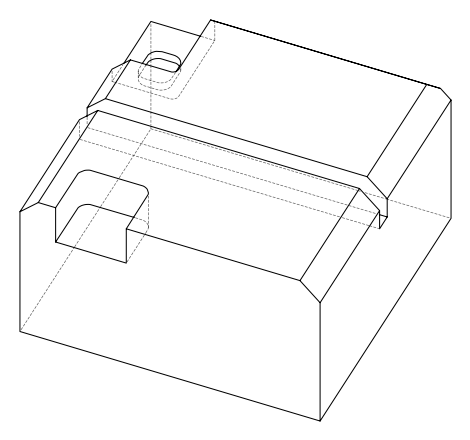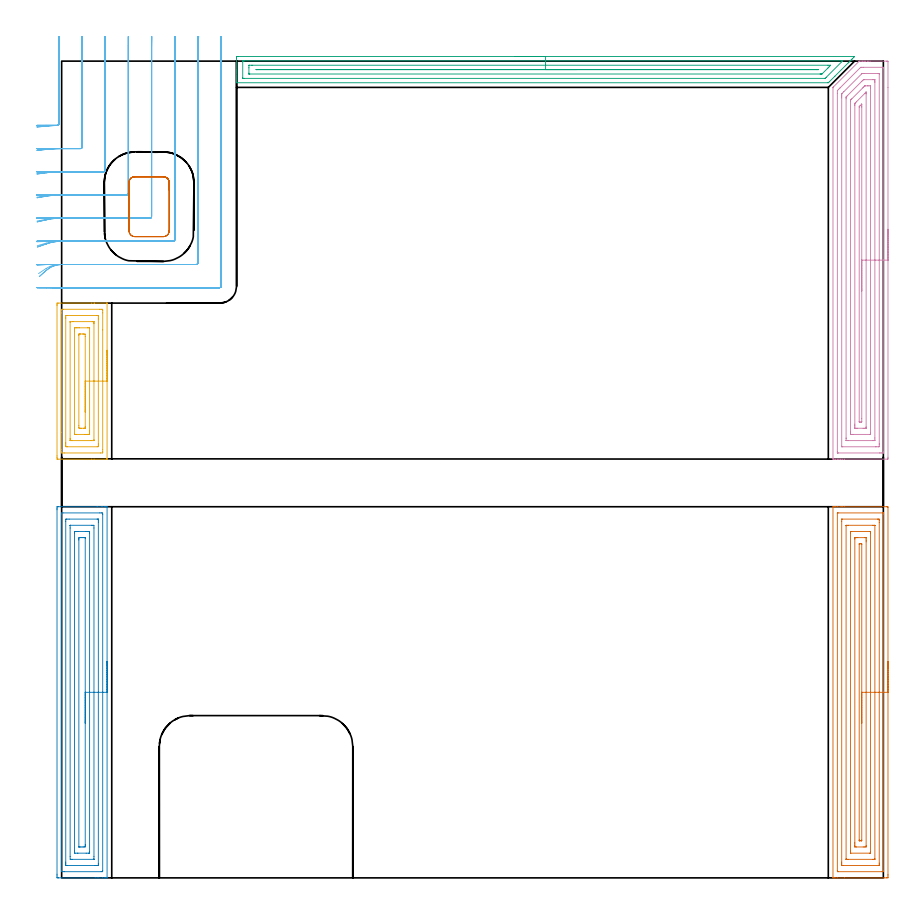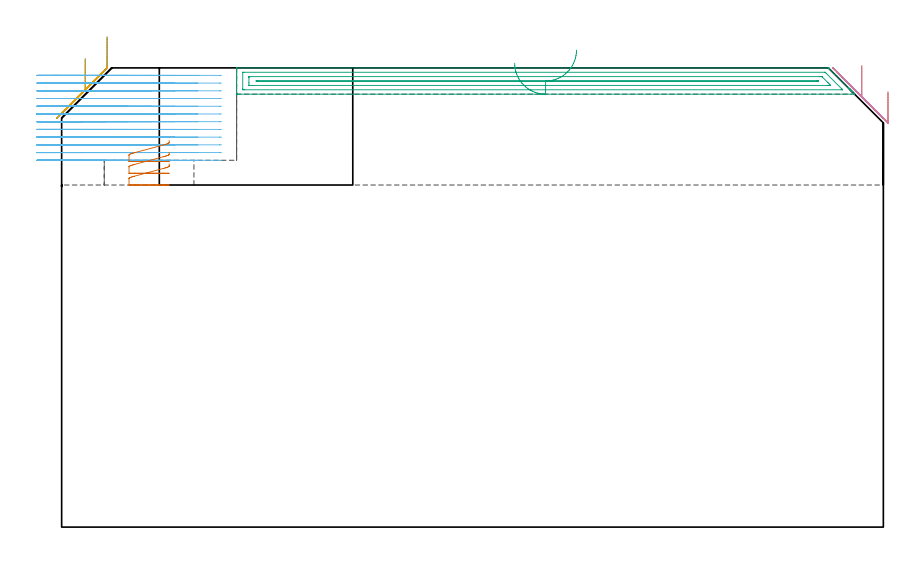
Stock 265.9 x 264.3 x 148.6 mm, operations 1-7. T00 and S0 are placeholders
(PLAN: 9 operations, 3 tool changes, 73.3 min)
(1 AREA_MILL | FG_CHAMFER_SURFACE | UGT0205_001 | 6.97 min | 20235 mm3)
(2 AREA_MILL_1 | FG_CHAMFER_SURFACE_1 | UGT0205_001 | 6.07 min | 16730 mm3)
(3 AREA_MILL_2 | FG_CHAMFER_SURFACE_2 | UGT0205_001 | 6.41 min | 7598 mm3)
(4 AREA_MILL_3 | FG_CHAMFER_SURFACE_3 | UGT0205_001 | 7.34 min | 20896 mm3)
(5 AREA_MILL_4 | FG_CHAMFER_SURFACE_4 | UGT0205_001 | 2.73 min | 8326 mm3)
(6 MILL_CORNER_NOTCH_RECTANGULAR | CORNER_NOTCH_RECTANGULAR | NXT0201_013 | Follow Part, ap 2.5, ae 75% | 19.19 min | 131167 mm3)
(7 MILL_RECTANGULAR_POCKET | POCKET_RECTANGULAR_STRAIGHT | NXT0201_012 | Follow Part, ap 4, ae 75% | 0.7 min | 7541 mm3)
(8 MILL_SLOT | SLOT_PARTIAL_RECTANGULAR | NXT0201_012 | Follow Part, ap 4, ae 75% | 8.8 min | 122939 mm3)
(9 MILL_RECTANGULAR_SLOT | SLOT_RECTANGULAR | NXT0201_011 | Follow Part, ap 3, ae 75% | 15.12 min | 151410 mm3)
(TOOL UGT0205_001 | Chamfer Mill 20 x 3 x 45 deg. | D20 FL50 Z2)
(TOOL NXT0201_013 | ENDMILL 10mm | D10 FL30 Z4)
(TOOL NXT0201_012 | ENDMILL 16mm [2P460-1600-NA 1630] | D16 FL38 Z6)
(TOOL NXT0201_011 | ENDMILL 12mm [2P460-1200-NA 1630] | D12 FL38 Z6)
(OP 1 AREA_MILL)
G17 G21 G94 G90
T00 M6
G54
G17 G0 G90 X267.4 Y70.05 S1061 M3
G43 Z158.6 H0
Z140.8
G94 G1 Y70.012 Z139.928 F250.
Y69.898 Z139.064
Y69.709 Z138.212
Y69.447 Z137.38
Y69.113 Z136.574
Y68.71 Z135.8
Y68.242 Z135.064
Y67.71 Z134.372
Y67.121 Z133.729
Y66.478 Z133.14
Y65.786 Z132.608
Y65.05 Z132.14
Y64.276 Z131.737
Y63.47 Z131.403
Y62.638 Z131.141
Y61.786 Z130.952
Y60.922 Z130.838
Y60.05 Z130.8
Y1.015
X267.399 Y0.622 Z130.801
X267.395 Y0.126 Z130.803
X267.392 Y0.009 Z130.806
X266.904 Y0.004 Z131.293
X266.288 Y0. Z131.909
X253.366 Z144.83
X250.981 Z147.214
X250.286 Z147.913
X249.989 Z148.21
X249.621 Z148.57
X249.602 Y0.008 Z148.588
X249.6 Y0.175 Z148.6
Y119.925
X249.603 Y120.092 Z148.588
X249.621 Y120.1 Z148.57
X249.989 Z148.21
X250.286 Z147.914
X250.981 Z147.214
X252.213 Z145.984
X252.75 Z145.445
X253.366 Z144.83
X266.904 Z131.293
X267.175 Y120.098 Z131.022
X267.392 Y120.09 Z130.806
X267.399 Y119.871 Z130.799
X267.4 Y60.05 Z130.8
X265.986 Z132.214
Y2.195
X265.985 Y2.087 Z132.215
X265.982 Y2.034 Z132.218
X265.98 Y2.016 Z132.22
X265.945 Y2.01 Z132.255
X265.539 Y2.001 Z132.661
X251.385 Z146.815
X251.139 Y2.005 Z147.061
X251.024 Y2.01 Z147.176
X251.015 Y2.375 Z147.185
X251.014 Y2.41 Z147.186
Y117.905
X251.015 Y118.013 Z147.185
X251.018 Y118.066 Z147.182
X251.02 Y118.084 Z147.18
X251.055 Y118.09 Z147.145
X251.461 Y118.099 Z146.739
X265.615 Z132.585
X265.861 Y118.095 Z132.339
X265.976 Y118.09 Z132.224
X265.985 Y117.725 Z132.215
X265.986 Y117.69 Z132.214
Y60.05
X264.572 Z133.628
X264.571 Y4.766 Z133.629
X264.568 Y4.197 Z133.632
X264.565 Y4.037 Z133.635
X264.557 Y4.01 Z133.643
X264.51 Y4.004 Z133.69
X264.444 Y4.001 Z133.756
X252.945 Y4. Z145.255
X252.75 Y4.001 Z145.45
X252.555 Y4.006 Z145.645
X252.435 Y4.012 Z145.765
X252.432 Y4.089 Z145.768
X252.429 Y4.197 Z145.771
X252.428 Y4.522 Z145.772
Y5.091
X252.429 Y115.334 Z145.771
X252.432 Y115.903 Z145.768
X252.435 Y116.063 Z145.765
X252.443 Y116.09 Z145.757
X252.49 Y116.096 Z145.71
X252.556 Y116.099 Z145.644
X264.055 Y116.1 Z134.145
X264.25 Y116.099 Z133.95
X264.445 Y116.094 Z133.755
X264.565 Y116.088 Z133.635
X264.568 Y116.011 Z133.632
X264.57 Y115.903 Z133.63
X264.571 Y115.579 Z133.629
X264.572 Y115.01 Z133.628
Y60.05
X263.157 Z135.043
Y6.195
X263.155 Y6.097 Z135.045
X263.153 Y6.038 Z135.047
X263.151 Y6.012 Z135.049
X263.132 Y6.01 Z135.068
X262.915 Y6.005 Z135.285
X262.481 Y6. Z135.719
X254.503 Z143.697
X254.081 Y6.004 Z144.119
X253.871 Y6.008 Z144.329
X253.85 Y6.01 Z144.35
X253.847 Y6.025 Z144.353
X253.845 Y6.064 Z144.355
X253.843 Y6.119 Z144.357
Y113.905
X253.845 Y114.003 Z144.355
X253.847 Y114.062 Z144.353
X253.849 Y114.088 Z144.351
X253.868 Y114.09 Z144.332
X254.085 Y114.095 Z144.115
X254.519 Y114.1 Z143.681
X262.497 Z135.703
X262.919 Y114.096 Z135.281
X263.129 Y114.092 Z135.071
X263.15 Y114.09 Z135.05
X263.152 Y114.075 Z135.048
X263.155 Y114.036 Z135.045
X263.157 Y113.981 Z135.043
Y60.05
X261.743 Z136.457
Y8.517
X261.742 Y8.368 Z136.458
X261.736 Y8.072 Z136.464
X261.733 Y8.009 Z136.467
X261.719 Y8.006 Z136.481
X261.678 Y8.002 Z136.522
X261.596 Y8.001 Z136.604
X261.37 Y8. Z136.83
X255.404 Z142.796
X255.31 Y8.002 Z142.89
X255.282 Y8.005 Z142.918
X255.271 Y8.009 Z142.929
X255.264 Y8.025 Z142.936
X255.26 Y8.22 Z142.94
X255.257 Y8.517 Z142.943
Y8.665
Y111.583
X255.258 Y111.732 Z142.942
X255.264 Y112.028 Z142.936
X255.266 Y112.091 Z142.934
X255.281 Y112.094 Z142.919
X255.322 Y112.098 Z142.878
X255.404 Y112.099 Z142.796
X255.63 Y112.1 Z142.57
X261.596 Z136.604
X261.69 Y112.098 Z136.51
X261.717 Y112.095 Z136.483
X261.728 Y112.091 Z136.472
X261.736 Y112.075 Z136.464
X261.74 Y111.88 Z136.46
X261.743 Y111.583 Z136.457
Y111.435
Y60.05
X260.329 Z137.871
X260.328 Y10.452 Z137.872
X260.327 Y10.199 Z137.873
X260.324 Y10.073 Z137.876
X260.322 Y10.018 Z137.878
X260.266 Y10.009 Z137.934
X259.827 Y10.003 Z138.373
X259.39 Y10. Z138.81
X257.173 Y10.001 Z141.027
X256.732 Y10.004 Z141.468
X256.681 Y10.01 Z141.519
X256.678 Y10.059 Z141.522
X256.674 Y10.452 Z141.526
X256.671 Y10.959 Z141.529
Y11.346
X256.672 Y109.648 Z141.528
X256.673 Y109.901 Z141.527
X256.676 Y110.027 Z141.524
X256.678 Y110.082 Z141.522
X256.734 Y110.091 Z141.466
X257.173 Y110.097 Z141.027
X257.61 Y110.1 Z140.59
X259.827 Y110.099 Z138.373
X260.268 Y110.096 Z137.932
X260.319 Y110.09 Z137.881
X260.322 Y110.041 Z137.878
X260.326 Y109.648 Z137.874
X260.328 Y109.141 Z137.872
X260.329 Y108.754 Z137.871
Y60.05
X258.915 Z139.285
Y12.24
X258.91 Y12.031 Z139.29
X258.908 Y12.013 Z139.292
X258.879 Y12.007 Z139.321
X258.816 Y12.002 Z139.384
X258.737 Y12. Z139.463
X258.619 Z139.581
X258.172 Z140.028
X258.145 Y12.001 Z140.055
X258.121 Y12.004 Z140.079
X258.099 Y12.009 Z140.101
X258.092 Y12.037 Z140.108
X258.086 Y12.211 Z140.114
X258.085 Y12.24 Z140.115
Y107.86
X258.09 Y108.069 Z140.11
X258.092 Y108.087 Z140.108
X258.121 Y108.093 Z140.079
X258.184 Y108.098 Z140.016
X258.263 Y108.1 Z139.937
X258.381 Z139.819
X258.828 Z139.372
X258.855 Y108.099 Z139.345
X258.879 Y108.096 Z139.321
X258.901 Y108.091 Z139.299
X258.908 Y108.063 Z139.292
X258.914 Y107.889 Z139.286
X258.915 Y107.86 Z139.285
Y60.05
Y59.178 Z139.323
Y58.314 Z139.437
Y57.462 Z139.626
Y56.63 Z139.888
Y55.824 Z140.222
Y55.05 Z140.625
Y54.314 Z141.094
Y53.622 Z141.625
Y52.979 Z142.214
Y52.39 Z142.857
Y51.858 Z143.55
Y51.39 Z144.285
Y50.987 Z145.059
Y50.653 Z145.865
Y50.391 Z146.697
Y50.202 Z147.549
Y50.088 Z148.414
Y50.05 Z149.285
G0 Z158.6
M5
M2
(OP 2 AREA_MILL_1)
G17 G21 G94 G90
T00 M6
G54
G17 G0 G90 X14.7 Y70.05 S1061 M3
G43 Z158.6 H0
G94 G1 Y70.012 Z157.728 F250.
Y69.898 Z156.863
Y69.709 Z156.012
Y69.447 Z155.18
Y69.113 Z154.374
Y68.71 Z153.6
Y68.242 Z152.864
Y67.71 Z152.172
Y67.121 Z151.529
Y66.478 Z150.939
Y65.786 Z150.408
Y65.05 Z149.94
Y64.276 Z149.537
Y63.47 Z149.203
Y62.638 Z148.941
Y61.787 Z148.752
Y60.922 Z148.638
Y60.05 Z148.6
Y0.175
X14.697 Y0.01 Z148.588
X14.661 Y0.007 Z148.552
X14.269 Y0. Z148.169
X13.961 Z147.86
X13.263 Z147.158
X12.026 Z145.923
X11.486 Z145.381
X10.868 Z144.763
X-0.951 Y0.001 Z132.946
X-1.179 Y0.003 Z132.718
X-1.492 Y0.008 Z132.406
X-1.494 Y0.076 Z132.403
X-1.499 Y0.622 Z132.401
X-1.5 Y1.174 Z132.4
Y119.136
X-1.499 Y119.478 Z132.401
X-1.494 Y120.024 Z132.403
X-1.492 Y120.092 Z132.406
X-0.951 Y120.096 Z132.946
X-0.333 Y120.1 Z133.565
X11.486 Z145.381
X12.914 Z146.81
X13.263 Z147.158
X13.961 Z147.86
X14.269 Z148.169
X14.661 Y120.093 Z148.552
X14.697 Y120.09 Z148.588
X14.7 Y119.924 Z148.6
Y60.05
X13.286 Z147.186
X13.285 Y2.387 Z147.185
X13.263 Y2.01 Z147.163
X12.781 Y2.001 Z146.681
X0.825 Y2. Z134.725
X0.343 Y2.001 Z134.243
X-0.063 Y2.01 Z133.837
X-0.085 Y2.41 Z133.815
X-0.086 Y2.432 Z133.814
X-0.085 Y117.713 Z133.815
X-0.063 Y118.09 Z133.837
X0.419 Y118.099 Z134.319
X12.375 Y118.1 Z146.275
X12.857 Y118.099 Z146.757
X13.263 Y118.09 Z147.163
X13.285 Y117.69 Z147.185
Y117.668
X13.286 Y60.05 Z147.186
X11.872 Z145.772
X11.871 Y4.704 Z145.771
X11.867 Y4.197 Z145.767
X11.864 Y4.013 Z145.764
X11.679 Y4.003 Z145.579
X11.486 Y4.001 Z145.386
X10.793 Y4. Z144.693
X1.714 Z135.614
X1.518 Y4.002 Z135.418
X1.388 Y4.006 Z135.288
X1.344 Y4.01 Z135.244
X1.335 Y4.025 Z135.235
X1.333 Y4.068 Z135.233
X1.33 Y4.197 Z135.23
X1.329 Y4.584 Z135.229
X1.328 Y5.09 Z135.228
X1.329 Y115.396 Z135.229
X1.333 Y115.903 Z135.233
X1.335 Y116.087 Z135.235
X1.521 Y116.097 Z135.421
X1.714 Y116.099 Z135.614
X2.407 Y116.1 Z136.307
X11.486 Z145.386
X11.682 Y116.098 Z145.582
X11.812 Y116.094 Z145.712
X11.856 Y116.09 Z145.756
X11.865 Y116.075 Z145.765
X11.867 Y116.032 Z145.767
X11.87 Y115.903 Z145.77
X11.871 Y115.516 Z145.771
X11.872 Y115.01 Z145.772
Y60.05
X10.457 Z144.357
Y6.878
X10.456 Y6.127 Z144.356
X10.453 Y6.019 Z144.353
X10.451 Y6.011 Z144.351
X10.445 Y6.007 Z144.345
X10.418 Y6.003 Z144.318
X10.364 Y6.001 Z144.264
X3.475 Y6. Z137.375
X3.049 Y6.006 Z136.949
X2.837 Y6.01 Z136.737
X2.749 Y6.022 Z136.649
X2.743 Y6.878 Z136.643
Y113.222
X2.744 Y113.973 Z136.644
X2.747 Y114.081 Z136.647
X2.749 Y114.089 Z136.649
X2.755 Y114.093 Z136.655
X2.782 Y114.097 Z136.682
X2.836 Y114.099 Z136.736
X9.725 Y114.1 Z143.625
X10.151 Y114.094 Z144.051
X10.363 Y114.09 Z144.263
X10.45 Y114.078 Z144.35
X10.457 Y113.222 Z144.357
Y60.05
X9.043 Z142.943
Y8.442
X9.042 Y8.218 Z142.942
X9.039 Y8.07 Z142.939
X9.036 Y8.021 Z142.936
X9.025 Y8.01 Z142.925
X8.986 Y8.006 Z142.886
X8.821 Y8.002 Z142.721
X8.594 Y8. Z142.494
X7.933 Z141.833
X5.267 Z139.167
X5.04 Z138.94
X4.379 Y8.007 Z138.279
X4.166 Y8.01 Z138.066
X4.16 Y8.442 Z138.06
X4.158 Y8.665 Z138.058
X4.157 Y111.658 Z138.057
X4.158 Y111.882 Z138.058
X4.161 Y112.03 Z138.061
X4.164 Y112.08 Z138.064
X4.175 Y112.09 Z138.075
X4.214 Y112.094 Z138.114
X4.379 Y112.098 Z138.279
X4.606 Y112.1 Z138.506
X5.267 Z139.167
X7.933 Z141.833
X8.16 Z142.06
X8.821 Y112.093 Z142.721
X9.034 Y112.09 Z142.934
X9.04 Y111.658 Z142.94
X9.042 Y111.435 Z142.942
X9.043 Y60.05 Z142.943
X7.629 Z141.529
Y10.758
X7.627 Y10.452 Z141.527
X7.624 Y10.159 Z141.524
X7.622 Y10.021 Z141.522
X7.485 Y10.009 Z141.385
X7.044 Y10.003 Z140.944
X6.605 Y10. Z140.505
X6.156 Z140.056
X5.716 Y10.001 Z139.616
X5.591 Y10.007 Z139.491
X5.58 Y10.01 Z139.48
X5.578 Y10.02 Z139.478
X5.574 Y10.061 Z139.474
X5.572 Y10.146 Z139.472
X5.571 Y109.342 Z139.471
X5.573 Y109.648 Z139.473
X5.576 Y109.942 Z139.476
X5.578 Y110.079 Z139.478
X5.715 Y110.091 Z139.615
X6.156 Y110.097 Z140.056
X6.595 Y110.1 Z140.495
X7.044 Z140.944
X7.484 Y110.099 Z141.384
X7.609 Y110.093 Z141.509
X7.619 Y110.09 Z141.519
X7.622 Y110.08 Z141.522
X7.626 Y110.039 Z141.526
X7.628 Y109.954 Z141.528
X7.629 Y60.05 Z141.529
Y59.178 Z141.567
Y58.314 Z141.681
Y57.462 Z141.87
Y56.63 Z142.132
Y55.824 Z142.466
Y55.05 Z142.869
Y54.314 Z143.337
Y53.622 Z143.868
Y52.979 Z144.458
Y52.39 Z145.101
Y51.858 Z145.793
Y51.39 Z146.529
Y50.987 Z147.303
Y50.653 Z148.109
Y50.391 Z148.941
Y50.202 Z149.792
Y50.088 Z150.657
Y50.05 Z151.529
G0 Z158.6
M5
M2
(OP 3 AREA_MILL_2)
G17 G21 G94 G90
T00 M6
G54
G17 G0 G90 X146.6 Y265.8 S1061 M3
G43 Z158.6 H0
Z150.1
G94 G1 X146.638 Z149.228 F250.
X146.752 Z148.364
X146.941 Z147.512
X147.203 Z146.68
X147.537 Z145.874
X147.94 Z145.1
X148.408 Z144.364
X148.94 Z143.672
X149.529 Z143.029
X150.172 Z142.44
X150.864 Z141.908
X151.6 Z141.44
X152.374 Z141.037
X153.18 Z140.703
X154.012 Z140.441
X154.863 Z140.252
X155.728 Z140.138
X156.6 Z140.1
X256.347
X256.523 Y265.796 Z140.104
X256.581 Y265.793 Z140.106
X256.366 Y265.566 Z140.334
X255.842 Y265.039 Z140.855
X255.681 Y264.88 Z141.018
X255.561 Y264.76 Z141.137
X255.406 Y264.603 Z141.292
X255.254 Y264.453 Z141.445
X255.116 Y264.315 Z141.583
X254.969 Y264.167 Z141.728
X254.827 Y264.026 Z141.872
X254.67 Y263.869 Z142.029
X254.533 Y263.731 Z142.165
X250.212 Y259.412 Z146.488
X248.412 Y257.612 Z148.288
X248.153 Y257.355 Z148.541
X248.095 Y257.304 Z148.589
X247.983 Y257.3 Z148.6
X56.747
X56.61 Y257.302 Z148.589
X56.603 Y257.404 Z148.488
X56.6 Y257.514 Z148.385
Y258.2 Z147.7
Y258.794 Z147.106
Y259.369 Z146.527
Y259.657 Z146.24
Y260.241 Z145.655
Y260.529 Z145.368
Y261.114 Z144.781
Y261.547 Z144.348
Y265.183 Z140.714
X56.604 Y265.476 Z140.421
X56.61 Y265.793 Z140.104
X56.865 Y265.797 Z140.102
X57.193 Y265.8 Z140.1
X156.6
Y264.386 Z141.514
X252.238 Y264.385 Z141.515
X252.441 Y264.384 Z141.516
X252.668 Y264.381 Z141.519
X252.714 Y264.379 Z141.521
X252.694 Y264.356 Z141.544
X252.533 Y264.186 Z141.714
X252.441 Y264.091 Z141.809
X247.408 Y259.059 Z146.841
X247.092 Y258.747 Z147.153
X247.059 Y258.721 Z147.179
X247.035 Y258.719 Z147.181
X246.981 Y258.716 Z147.184
X246.869 Y258.715 Z147.185
X58.976
X58.752 Y258.716 Z147.184
X58.64 Y258.719 Z147.181
X58.617 Y258.721 Z147.179
X58.609 Y258.731 Z147.169
X58.606 Y258.752 Z147.148
X58.601 Y258.863 Z147.037
X58.6 Y264.098 Z141.802
X58.602 Y264.221 Z141.679
X58.606 Y264.319 Z141.581
X58.61 Y264.378 Z141.522
X58.642 Y264.379 Z141.521
X58.976 Y264.384 Z141.516
X59.199 Y264.385 Z141.515
X156.6 Y264.386 Z141.514
Y262.972 Z142.928
X247.983 Y262.971 Z142.929
X248.764 Y262.967 Z142.933
X248.784 Y262.965 Z142.935
X248.81 Y262.922 Z142.978
X248.751 Y262.859 Z143.041
X248.374 Y262.476 Z143.424
X247.983 Y262.082 Z143.818
X246.141 Y260.241 Z145.659
X246.046 Y260.154 Z145.746
X246.027 Y260.138 Z145.762
X245.924 Y260.134 Z145.766
X245.771 Y260.131 Z145.769
X245.54 Y260.129 Z145.771
X245.424 Y260.128 Z145.772
X60.874 Y260.129 Z145.771
X60.759 Y260.13 Z145.77
X60.644 Y260.133 Z145.767
X60.618 Y260.135 Z145.765
X60.61 Y260.15 Z145.75
X60.605 Y260.19 Z145.71
X60.602 Y260.241 Z145.659
X60.6 Y260.397 Z145.503
Y262.141 Z143.759
X60.606 Y262.859 Z143.041
X60.61 Y262.936 Z142.964
X60.614 Y262.965 Z142.935
X60.648 Y262.967 Z142.933
X60.759 Y262.969 Z142.931
X61.535 Y262.971 Z142.929
X61.65 Y262.972 Z142.928
X156.6
Y261.557 Z144.343
X244.417
X244.856 Y261.556 Z144.344
X244.87 Y261.555 Z144.345
X244.9 Y261.551 Z144.349
X244.864 Y261.549 Z144.351
X244.432 Y261.543 Z144.357
X244.417
X62.995
X62.98 Y261.544 Z144.356
X62.897 Y261.549 Z144.351
X62.986 Y261.552 Z144.348
X63.418 Y261.557 Z144.343
X63.434
X156.6
X157.472 Z144.381
X158.336 Z144.495
X159.188 Z144.683
X160.02 Z144.946
X160.826 Z145.28
X161.6 Z145.682
X162.336 Z146.151
X163.028 Z146.682
X163.671 Z147.272
X164.26 Z147.915
X164.791 Z148.607
X165.26 Z149.343
X165.663 Z150.116
X165.997 Z150.922
X166.259 Z151.754
X166.448 Z152.606
X166.562 Z153.471
X166.6 Z154.343
G0 Z158.6
M5
M2
(OP 4 AREA_MILL_3)
G17 G21 G94 G90
T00 M6
G54
G17 G0 G90 X267.4 Y209.9 S1061 M3
G43 Z158.6 H0
Z140.8
G94 G1 Y209.862 Z139.928 F250.
Y209.748 Z139.064
Y209.559 Z138.212
Y209.297 Z137.38
Y208.963 Z136.574
Y208.56 Z135.8
Y208.092 Z135.064
Y207.56 Z134.372
Y206.971 Z133.729
Y206.328 Z133.14
Y205.636 Z132.608
Y204.9 Z132.14
Y204.126 Z131.737
Y203.32 Z131.403
Y202.488 Z131.141
Y201.636 Z130.952
Y200.772 Z130.838
Y199.9 Z130.8
Y136.103
X267.396 Y135.707 Z130.802
X267.392 Y135.51 Z130.806
X267.191 Y135.5 Z131.006
X253.348 Z144.847
X252.75 Z145.444
X252.176 Z146.021
X251.865 Z146.331
X251.291 Z146.905
X250.981 Z147.214
X250.359 Z147.84
X249.948 Z148.251
X249.619 Z148.572
X249.602 Y135.508 Z148.588
X249.6 Y135.657 Z148.6
Y255.667
X249.604 Y255.795 Z148.589
X249.638 Y255.836 Z148.557
X249.744 Y255.945 Z148.454
X257.943 Y264.143 Z140.255
X258.058 Y264.254 Z140.142
X258.097 Y264.29 Z140.102
X258.679 Y264.3 Z139.52
X259.205 Z138.994
X259.328 Z138.871
X259.827 Z138.368
X260.138 Z138.059
X260.712 Z137.485
X261.022 Z137.175
X261.596 Z136.598
X266.904 Z131.293
X267.194 Y264.297 Z131.004
X267.392 Y264.29 Z130.806
X267.399 Y264.09 Z130.799
X267.4 Y255.722 Z130.8
Y199.9
X265.986 Z132.214
Y137.887
X265.984 Y137.673 Z132.216
X265.981 Y137.566 Z132.219
X265.979 Y137.521 Z132.221
X265.902 Y137.51 Z132.298
X265.516 Y137.502 Z132.684
X265.135 Y137.501 Z133.065
X264.634 Y137.5 Z133.566
X251.364 Y137.501 Z146.836
X251.135 Y137.504 Z147.065
X251.034 Y137.509 Z147.166
X251.021 Y137.512 Z147.179
X251.019 Y137.527 Z147.181
X251.016 Y137.573 Z147.184
X251.015 Y137.666 Z147.185
X251.014 Y137.854 Z147.186
Y253.882
X251.02 Y254.735 Z147.18
X251.032 Y254.774 Z147.168
X251.448 Y255.195 Z146.752
X251.865 Y255.616 Z146.335
X258.164 Y261.913 Z140.036
X258.564 Y262.294 Z139.636
X258.942 Y262.297 Z139.258
X259.443 Y262.299 Z138.757
X265.636 Z132.564
X265.865 Y262.296 Z132.335
X265.966 Y262.29 Z132.234
X265.979 Y262.288 Z132.221
X265.981 Y262.273 Z132.219
X265.984 Y262.227 Z132.216
X265.985 Y262.134 Z132.215
X265.986 Y261.947 Z132.214
Y199.9
X264.572 Z133.628
X264.571 Y140.564 Z133.629
Y140.241
X264.566 Y139.672 Z133.634
X264.565 Y139.519 Z133.635
X264.414 Y139.506 Z133.786
X264.25 Y139.503 Z133.95
X263.536 Y139.5 Z134.664
X263.365 Z134.835
X252.75 Y139.501 Z145.45
X252.58 Y139.504 Z145.62
X252.466 Y139.509 Z145.734
X252.434 Y139.512 Z145.766
X252.433 Y139.526 Z145.767
X252.431 Y139.564 Z145.769
X252.429 Y139.672 Z145.771
X252.428 Y252.422 Z145.772
X252.429 Y252.99 Z145.771
X252.431 Y253.311 Z145.769
X252.435 Y253.598 Z145.765
X252.444 Y253.733 Z145.756
X252.584 Y253.882 Z145.616
X253.11 Y254.411 Z145.09
X258.886 Y260.185 Z139.314
X258.942 Y260.238 Z139.258
X258.99 Y260.279 Z139.21
X259.032 Y260.29 Z139.168
X259.121 Y260.294 Z139.079
X259.299 Y260.298 Z138.901
X259.657 Y260.3 Z138.543
X264.25 Y260.299 Z133.95
X264.421 Y260.296 Z133.779
X264.534 Y260.291 Z133.666
X264.566 Y260.288 Z133.634
X264.567 Y260.274 Z133.633
X264.569 Y260.236 Z133.631
X264.571 Y260.128 Z133.629
X264.572 Y199.9 Z133.628
X263.157 Z135.043
Y142.349
X263.156 Y141.668 Z135.044
X263.153 Y141.569 Z135.047
X263.151 Y141.518 Z135.049
X263.111 Y141.51 Z135.089
X262.902 Y141.505 Z135.298
X262.481 Y141.5 Z135.719
X262.438 Z135.762
X254.476 Z143.724
X254.087 Y141.503 Z144.113
X253.893 Y141.507 Z144.308
X253.85 Y141.51 Z144.35
X253.847 Y141.543 Z144.353
X253.845 Y141.6 Z144.355
X253.843 Y142.139 Z144.357
Y142.349
Y252.098
X253.844 Y252.439 Z144.356
X253.847 Y252.609 Z144.353
X253.85 Y252.689 Z144.35
X253.89 Y252.732 Z144.31
X254.139 Y252.99 Z144.061
X258.942 Y257.793 Z139.258
X259.219 Y258.065 Z138.981
X259.424 Y258.263 Z138.776
X259.461 Y258.29 Z138.739
X259.512 Y258.294 Z138.688
X259.617 Y258.298 Z138.583
X259.827 Y258.3 Z138.373
X262.524 Z135.676
X262.913 Y258.297 Z135.287
X263.108 Y258.293 Z135.092
X263.15 Y258.29 Z135.05
X263.153 Y258.257 Z135.047
X263.155 Y258.199 Z135.045
X263.157 Y257.661 Z135.043
Y257.451
Y199.9
X261.743 Z136.457
Y143.985
X261.742 Y143.837 Z136.458
X261.738 Y143.541 Z136.462
X261.736 Y143.508 Z136.464
X261.732 Y143.506 Z136.468
X261.714 Y143.503 Z136.486
X261.675 Y143.501 Z136.525
X261.596 Y143.5 Z136.604
X256.031 Z142.169
X255.404 Y143.504 Z142.796
X255.314 Y143.506 Z142.886
X255.266 Y143.51 Z142.934
X255.262 Y143.689 Z142.938
X255.258 Y143.985 Z142.942
X255.257 Y144.133 Z142.943
Y144.281
Y251.353
X255.26 Y251.502 Z142.94
X255.264 Y251.6 Z142.936
X255.268 Y251.659 Z142.932
X255.288 Y251.681 Z142.912
X255.404 Y251.803 Z142.796
X255.549 Y251.951 Z142.651
X255.696 Y252.098 Z142.504
X259.265 Y255.667 Z138.935
X259.548 Y255.948 Z138.652
X259.827 Y256.221 Z138.373
X259.895 Y256.285 Z138.305
X259.956 Y256.29 Z138.244
X260.087 Y256.297 Z138.113
X260.712 Y256.3 Z137.488
X260.969 Z137.231
X261.596 Y256.296 Z136.604
X261.686 Y256.294 Z136.514
X261.734 Y256.29 Z136.466
X261.738 Y256.111 Z136.462
X261.742 Y255.815 Z136.458
X261.743 Y255.667 Z136.457
Y255.519
Y199.9
X260.329 Z137.871
X260.328 Y145.918 Z137.872
X260.327 Y145.665 Z137.873
X260.324 Y145.539 Z137.876
X260.322 Y145.515 Z137.878
X260.299 Y145.51 Z137.901
X260.238 Y145.503 Z137.962
X259.827 Y145.501 Z138.373
X259.356 Y145.5 Z138.844
X257.587 Z140.613
X257.173 Y145.501 Z141.027
X256.699 Y145.504 Z141.501
X256.68 Y145.51 Z141.52
X256.677 Y145.525 Z141.523
X256.673 Y145.918 Z141.527
X256.671 Y146.424 Z141.529
Y146.81
X256.672 Y249.926 Z141.528
X256.675 Y250.313 Z141.525
X256.678 Y250.565 Z141.522
X256.682 Y250.622 Z141.518
X256.713 Y250.658 Z141.487
X256.771 Y250.719 Z141.429
X257.173 Y251.125 Z141.027
X257.213 Y251.165 Z140.987
X259.93 Y253.882 Z138.27
X260.326 Y254.271 Z137.874
X260.327 Y254.27 Z137.873
X260.329 Y253.882 Z137.871
Y253.707
Y199.9
X258.915 Z139.285
Y148.595
X258.913 Y147.732 Z139.287
X258.912 Y147.702 Z139.288
X258.895 Y147.51 Z139.305
X258.701 Y147.504 Z139.499
X258.6 Y147.502 Z139.6
X258.258 Y147.501 Z139.942
X258.159 Y147.502 Z140.041
X258.142 Y147.504 Z140.058
X258.092 Y147.514 Z140.108
X258.086 Y147.674 Z140.114
Y147.702
Y249.433
X258.092 Y249.538 Z140.108
X258.097 Y249.588 Z140.103
X258.151 Y249.645 Z140.049
X258.297 Y249.797 Z139.903
X258.433 Y249.935 Z139.767
X258.811 Y250.313 Z139.389
X258.856 Y250.356 Z139.344
X258.88 Y250.376 Z139.32
X258.894 Y250.386 Z139.306
X258.908 Y250.348 Z139.292
X258.911 Y250.313 Z139.289
X258.914 Y249.729 Z139.286
X258.915 Y249.449 Z139.285
Y199.9
Y199.028 Z139.323
Y198.164 Z139.437
Y197.312 Z139.626
Y196.48 Z139.888
Y195.674 Z140.222
Y194.9 Z140.625
Y194.164 Z141.094
Y193.472 Z141.625
Y192.829 Z142.214
Y192.24 Z142.857
Y191.708 Z143.55
Y191.24 Z144.285
Y190.837 Z145.059
Y190.503 Z145.865
Y190.241 Z146.697
Y190.052 Z147.549
Y189.938 Z148.414
Y189.9 Z149.285
G0 Z158.6
M5
M2
(OP 5 AREA_MILL_4)
G17 G21 G94 G90
T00 M6
G54
G17 G0 G90 X14.7 Y170.75 S1061 M3
G43 Z158.6 H0
G94 G1 Y170.712 Z157.728 F250.
Y170.598 Z156.863
Y170.409 Z156.012
Y170.147 Z155.18
Y169.813 Z154.374
Y169.41 Z153.6
Y168.941 Z152.864
Y168.41 Z152.172
Y167.821 Z151.529
Y167.178 Z150.939
Y166.486 Z150.408
Y165.75 Z149.94
Y164.976 Z149.537
Y164.17 Z149.203
Y163.338 Z148.941
Y162.486 Z148.752
Y161.622 Z148.638
Y160.75 Z148.6
Y135.549
X14.695 Y135.509 Z148.591
X14.69 Y135.506 Z148.585
X14.579 Y135.5 Z148.478
X10.5 Z144.399
X9.709 Z143.603
X-1.179 Y135.501 Z132.717
X-1.442 Y135.502 Z132.454
X-1.491 Y135.506 Z132.405
X-1.497 Y135.991 Z132.403
X-1.5 Y136.537 Z132.4
Y185.171
X-1.497 Y185.509 Z132.403
X-1.491 Y185.994 Z132.405
X-1.442 Y185.997 Z132.454
X-0.951 Y186. Z132.944
X9.709 Z143.603
X10.5 Z144.399
X10.598 Z144.496
X14.58 Z148.478
X14.69 Y185.994 Z148.585
X14.695 Y185.991 Z148.591
X14.7 Y185.951 Z148.6
Y160.75
X13.286 Z147.186
Y138.643
X13.285 Y137.759 Z147.185
X13.284 Y137.738 Z147.184
X13.263 Y137.51 Z147.163
X12.634 Y137.501 Z146.534
X0.825 Z134.725
X0.194 Y137.503 Z134.094
X-0.063 Y137.51 Z133.837
X-0.084 Y137.759 Z133.816
X-0.085 Y137.781 Z133.815
X-0.086 Y138.643 Z133.814
Y144.17
Y182.856
X-0.085 Y183.741 Z133.815
X-0.084 Y183.761 Z133.816
X-0.063 Y183.99 Z133.837
X0.566 Y183.999 Z134.466
X12.375 Y184. Z146.275
X13.006 Y183.997 Z146.906
X13.263 Y183.99 Z147.163
X13.284 Y183.741 Z147.184
X13.285 Y183.719 Z147.185
X13.286 Y182.856 Z147.186
Y177.33
Y160.75
X11.871 Z145.771
Y140.412
X11.87 Y140.03 Z145.77
X11.864 Y139.528 Z145.764
X11.513 Y139.501 Z145.413
X1.741 Y139.5 Z135.641
X1.714 Y139.502 Z135.614
X1.335 Y139.528 Z135.235
X1.331 Y139.909 Z135.231
X1.329 Y140.412 Z135.229
X1.328 Y140.796 Z135.228
X1.329 Y181.088 Z135.229
X1.33 Y181.47 Z135.23
X1.336 Y181.972 Z135.236
X1.687 Y181.999 Z135.587
X11.459 Y182. Z145.359
X11.486 Y181.998 Z145.386
X11.864 Y181.972 Z145.764
X11.869 Y181.591 Z145.769
X11.871 Y181.088 Z145.771
Y180.704
Y160.75
X10.457 Z144.357
Y141.808
X10.455 Y141.622 Z144.355
X10.452 Y141.53 Z144.352
X10.451 Y141.514 Z144.351
X10.437 Y141.51 Z144.337
X10.39 Y141.503 Z144.29
X9.709 Y141.5 Z143.609
X9.505 Z143.405
X3.285 Y141.501 Z137.185
X2.78 Y141.509 Z136.68
X2.754 Y141.51 Z136.654
X2.75 Y141.533 Z136.65
X2.747 Y141.604 Z136.647
X2.744 Y141.749 Z136.644
X2.743 Y142.041 Z136.643
Y142.181
Y179.692
X2.745 Y179.878 Z136.645
X2.748 Y179.97 Z136.648
X2.749 Y179.986 Z136.649
X2.763 Y179.99 Z136.663
X2.81 Y179.997 Z136.71
X3.491 Y180. Z137.391
X3.695 Z137.595
X9.915 Y179.999 Z143.815
X10.42 Y179.991 Z144.32
X10.446 Y179.99 Z144.346
X10.45 Y179.967 Z144.35
X10.453 Y179.896 Z144.353
X10.456 Y179.751 Z144.356
X10.457 Y179.459 Z144.357
Y179.319
Y160.75
X9.043 Z142.943
Y144.612
X9.042 Y143.949 Z142.942
X9.04 Y143.731 Z142.94
X9.036 Y143.517 Z142.936
X8.821 Y143.51 Z142.721
X8.382 Y143.502 Z142.282
X7.933 Y143.5 Z141.833
X7.495 Z141.395
X4.83 Z138.73
X4.379 Y143.501 Z138.279
X4.229 Y143.503 Z138.129
X4.175 Y143.507 Z138.075
X4.165 Y143.509 Z138.065
X4.163 Y143.528 Z138.063
X4.16 Y143.581 Z138.06
X4.158 Y143.728 Z138.058
X4.157 Y176.888 Z138.057
X4.158 Y177.551 Z138.058
X4.16 Y177.769 Z138.06
X4.164 Y177.983 Z138.064
X4.379 Y177.99 Z138.279
X4.818 Y177.998 Z138.718
X5.267 Y178. Z139.167
X5.705 Z139.605
X8.37 Z142.27
X8.821 Y177.999 Z142.721
X8.971 Y177.997 Z142.871
X9.025 Y177.993 Z142.925
X9.035 Y177.991 Z142.935
X9.037 Y177.971 Z142.937
X9.04 Y177.919 Z142.94
X9.042 Y177.772 Z142.942
X9.043 Y160.75 Z142.943
X7.629 Z141.529
Y146.02
X7.627 Y145.718 Z141.527
X7.624 Y145.573 Z141.524
X7.62 Y145.51 Z141.52
X7.481 Y145.505 Z141.381
X7.262 Y145.5 Z141.162
X7.044 Z140.944
X6.374 Z140.274
X6.156 Y145.503 Z140.056
X5.937 Y145.51 Z139.837
X5.578 Y145.533 Z139.478
X5.575 Y145.718 Z139.475
X5.572 Y146.299 Z139.472
X5.571 Y175.48 Z139.471
X5.573 Y175.782 Z139.473
X5.576 Y175.927 Z139.476
X5.579 Y175.99 Z139.479
X5.719 Y175.995 Z139.619
X5.938 Y176. Z139.838
X6.156 Z140.056
X6.826 Z140.726
X7.044 Y175.997 Z140.944
X7.263 Y175.99 Z141.163
X7.622 Y175.967 Z141.522
X7.625 Y175.782 Z141.525
X7.628 Y175.201 Z141.528
X7.629 Y160.75 Z141.529
Y159.878 Z141.567
Y159.013 Z141.681
Y158.162 Z141.87
Y157.33 Z142.132
Y156.524 Z142.466
Y155.75 Z142.869
Y155.014 Z143.337
Y154.322 Z143.868
Y153.679 Z144.458
Y153.09 Z145.101
Y152.558 Z145.793
Y152.09 Z146.529
Y151.687 Z147.303
Y151.353 Z148.109
Y151.091 Z148.941
Y150.902 Z149.792
Y150.788 Z150.657
Y150.75 Z151.529
G0 Z158.6
M5
M2
(OP 6 MILL_CORNER_NOTCH_RECTANGULAR)
G17 G21 G94 G90
T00 M6
G54
G17 G0 G90 X-7.986 Y242.974 S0 M3
G43 Z158.676 H0
Z146.178
G94 G1 X-5. Y243.26 F250.
G2 X-1.383 Y243.481 R52.5 F500.
G3 X-0.9 Y243.977 R0.5
G1 Y268.675
G2 X-0.897 Y269.219 R52.5
G1 X-0.866 Y272.219 F250.
G0 Z158.676
X-7.981 Y235.386
Z146.178
G1 X-5. Y235.72
G2 X0.013 Y236. R45. F500.
G1 X6.104
G3 X6.6 Y236.496 R0.5
G1 Y268.675
G2 X6.604 Y269.3 R45.
G1 X6.646 Y272.3 F250.
G0 Z158.676
X-7.973 Y227.762
Z146.178
G1 X-5. Y228.163
G2 X0.013 Y228.5 R37.5 F500.
G1 X13.604
G3 X14.1 Y228.996 R0.5
G1 Y268.675
G2 X14.105 Y269.3 R37.5
G1 X14.155 Y272.3 F250.
G0 Z158.676
X-7.958 Y220.077
Z146.178
G1 X-5. Y220.578
G2 X0.013 Y221. R30. F500.
G1 X21.103
G3 X21.6 Y221.497 R0.5
G1 Y268.675
G2 X21.607 Y269.3 R30.
G1 X21.669 Y272.299 F250.
G0 Z158.676
X-7.925 Y212.266
Z146.178
G1 X-5. Y212.934
G2 X0.013 Y213.5 R22.5 F500.
G1 X28.603
G3 X29.1 Y213.997 R0.5
G1 Y268.675
G2 X29.109 Y269.3 R22.5
G1 X29.192 Y272.299 F250.
G0 Z158.676
X-7.828 Y204.135
Z146.178
G1 X-5. Y205.138
G2 X0.013 Y206. R15. F500.
G1 X36.103
G3 X36.6 Y206.497 R0.5
G1 Y268.675
G2 X36.613 Y269.3 R15.
G1 X36.738 Y272.297 F250.
G0 Z158.676
X-7.231 Y194.573
Z146.178
G1 X-5. Y196.579
G2 X0.013 Y198.5 R7.5 F500.
G1 X43.603
G3 X44.1 Y198.997 R0.5
G1 Y268.675
G2 X44.126 Y269.3 R7.5
G1 X44.376 Y272.29 F250.
G0 Z158.676
X-2.987 Y191.
Z146.178
G1 X0.013
X51.103 F500.
G3 X51.6 Y191.497 R0.5
G1 Y268.675
Y271.675 F250.
G0 Z158.676
X-7.986 Y242.975
Z143.68
G1 X-5. Y243.261
G2 X-1.383 Y243.482 R52.5 F500.
G3 X-0.9 Y243.977 R0.5
G1 Y269.218
Y272.218 F250.
G0 Z158.676
X-7.981 Y235.387
Z143.68
G1 X-5. Y235.721
G2 X0.004 Y236. R45. F500.
G1 X6.104
G3 X6.6 Y236.496 R0.5
G1 Y269.3
Y272.3 F250.
G0 Z158.676
X-7.973 Y227.764
Z143.68
G1 X-5. Y228.165
G2 X0.004 Y228.5 R37.5 F500.
G1 X13.604
G3 X14.1 Y228.996 R0.5
G1 Y269.3
Y272.3 F250.
G0 Z158.676
X-7.958 Y220.079
Z143.68
G1 X-5. Y220.58
G2 X0.004 Y221. R30. F500.
G1 X21.103
G3 X21.6 Y221.497 R0.5
G1 Y269.3
Y272.3 F250.
G0 Z158.676
X-7.925 Y212.269
Z143.68
G1 X-5. Y212.936
G2 X0.004 Y213.5 R22.5 F500.
G1 X28.603
G3 X29.1 Y213.997 R0.5
G1 Y269.3
Y272.3 F250.
G0 Z158.676
X-7.828 Y204.14
Z143.68
G1 X-5. Y205.141
G2 X0.004 Y206. R15. F500.
G1 X36.103
G3 X36.6 Y206.497 R0.5
G1 Y269.3
Y272.3 F250.
G0 Z158.676
X-7.235 Y194.585
Z143.68
G1 X-5. Y196.586
G2 X0.004 Y198.5 R7.5 F500.
G1 X43.603
G3 X44.1 Y198.997 R0.5
G1 Y269.3
Y272.3 F250.
G0 Z158.676
X-2.996 Y191.
Z143.68
G1 X0.004
X51.103 F500.
G3 X51.6 Y191.497 R0.5
G1 Y269.3
Y272.3 F250.
G0 Z158.676
X-7.99 Y243.093
Z141.182
G1 X-5. Y243.332
G2 X-1.39 Y243.497 R52.5 F500.
G3 X-0.9 Y243.993 R0.5
G1 Y269.218
Y272.218 F250.
G0 Z158.676
X-7.987 Y235.525
Z141.182
G1 X-5. Y235.804
G2 X-0.807 Y236. R45. F500.
G1 X6.104
G3 X6.6 Y236.496 R0.5
G1 Y269.3
Y272.3 F250.
G0 Z158.676
X-7.981 Y227.929
Z141.182
G1 X-5. Y228.265
G2 X-0.807 Y228.5 R37.5 F500.
G1 X13.604
G3 X14.1 Y228.996 R0.5
G1 Y269.3
Y272.3 F250.
G0 Z158.676
X-7.971 Y220.286
Z141.182
G1 X-5. Y220.706
G2 X-0.807 Y221. R30. F500.
G1 X21.103
G3 X21.6 Y221.497 R0.5
G1 Y269.3
Y272.3 F250.
G0 Z158.676
X-7.947 Y212.547
Z141.182
G1 X-5. Y213.106
G2 X-0.807 Y213.5 R22.5 F500.
G1 X28.603
G3 X29.1 Y213.997 R0.5
G1 Y269.3
Y272.3 F250.
G0 Z158.676
X-7.88 Y204.564
Z141.182
G1 X-5. Y205.402
G2 X-0.807 Y206. R15. F500.
G1 X36.103
G3 X36.6 Y206.497 R0.5
G1 Y269.3
Y272.3 F250.
G0 Z158.676
X-7.487 Y195.541
Z141.182
G1 X-5. Y197.219
G2 X-0.807 Y198.5 R7.5 F500.
G1 X43.603
G3 X44.1 Y198.997 R0.5
G1 Y269.3
Y272.3 F250.
G0 Z158.676
X-3.807 Y191.
Z141.182
G1 X-0.807
X51.103 F500.
G3 X51.6 Y191.497 R0.5
G1 Y269.3
Y272.3 F250.
G0 Z158.676
X-8. Y243.451
Z138.684
G1 X-5. Y243.495
G2 X-4.245 Y243.5 R52.5 F500.
G1 X-1.396
G3 X-0.9 Y243.996 R0.5
G1 Y269.218
Y272.218 F250.
G0 Z158.676
X-8. Y235.943
Z138.684
G1 X-5. Y235.994
G2 X-4.245 Y236. R45. F500.
G1 X6.104
G3 X6.6 Y236.496 R0.5
G1 Y269.3
Y272.3 F250.
G0 Z158.676
X-7.999 Y228.432
Z138.684
G1 X-5. Y228.492
G2 X-4.245 Y228.5 R37.5 F500.
G1 X13.604
G3 X14.1 Y228.996 R0.5
G1 Y269.3
Y272.3 F250.
G0 Z158.676
X-7.999 Y220.915
Z138.684
G1 X-5. Y220.991
G2 X-4.245 Y221. R30. F500.
G1 X21.103
G3 X21.6 Y221.497 R0.5
G1 Y269.3
Y272.3 F250.
G0 Z158.676
X-7.998 Y213.387
Z138.684
G1 X-5. Y213.487
G2 X-4.245 Y213.5 R22.5 F500.
G1 X28.603
G3 X29.1 Y213.997 R0.5
G1 Y269.3
Y272.3 F250.
G0 Z158.676
X-7.996 Y205.83
Z138.684
G1 X-5. Y205.981
G2 X-4.245 Y206. R15. F500.
G1 X36.103
G3 X36.6 Y206.497 R0.5
G1 Y269.3
Y272.3 F250.
G0 Z158.676
X-7.985 Y198.16
Z138.684
G1 X-5. Y198.462
G2 X-4.245 Y198.5 R7.5 F500.
G1 X43.603
G3 X44.1 Y198.997 R0.5
G1 Y269.3
Y272.3 F250.
G0 Z158.676
X-7.245 Y191.
Z138.684
G1 X-4.245
X51.103 F500.
G3 X51.6 Y191.497 R0.5
G1 Y269.3
Y272.3 F250.
G0 Z158.676
X-8. Y243.5
Z136.186
G1 X-5.
X-1.396 F500.
G3 X-0.9 Y243.996 R0.5
G1 Y269.218
Y272.218 F250.
G0 Z158.676
X-8. Y236.
Z136.186
G1 X-5.
X6.104 F500.
G3 X6.6 Y236.496 R0.5
G1 Y269.3
Y272.3 F250.
G0 Z158.676
X-8. Y228.5
Z136.186
G1 X-5.
X13.604 F500.
G3 X14.1 Y228.996 R0.5
G1 Y269.3
Y272.3 F250.
G0 Z158.676
X-8. Y221.
Z136.186
G1 X-5.
X21.103 F500.
G3 X21.6 Y221.497 R0.5
G1 Y269.3
Y272.3 F250.
G0 Z158.676
X-8. Y213.5
Z136.186
G1 X-5.
X28.603 F500.
G3 X29.1 Y213.997 R0.5
G1 Y269.3
Y272.3 F250.
G0 Z158.676
X-8. Y206.
Z136.186
G1 X-5.
X36.103 F500.
G3 X36.6 Y206.497 R0.5
G1 Y269.3
Y272.3 F250.
G0 Z158.676
X-8. Y198.5
Z136.186
G1 X-5.
X43.603 F500.
G3 X44.1 Y198.997 R0.5
G1 Y269.3
Y272.3 F250.
G0 Z158.676
X-7.999 Y191.
Z136.186
G1 X-4.999
X51.103 F500.
G3 X51.6 Y191.497 R0.5
G1 Y269.3
Y272.3 F250.
G0 Z158.676
X-8. Y243.5
Z133.688
G1 X-5.
X-1.396 F500.
G3 X-0.9 Y243.996 R0.5
G1 Y269.218
Y272.218 F250.
G0 Z158.676
X-8. Y236.
Z133.688
G1 X-5.
X6.104 F500.
G3 X6.6 Y236.496 R0.5
G1 Y269.3
Y272.3 F250.
G0 Z158.676
X-8. Y228.5
Z133.688
G1 X-5.
X13.604 F500.
G3 X14.1 Y228.996 R0.5
G1 Y269.3
Y272.3 F250.
G0 Z158.676
X-8. Y221.
Z133.688
G1 X-5.
X21.103 F500.
G3 X21.6 Y221.497 R0.5
G1 Y269.3
Y272.3 F250.
G0 Z158.676
X-8. Y213.5
Z133.688
G1 X-5.
X28.603 F500.
G3 X29.1 Y213.997 R0.5
G1 Y269.3
Y272.3 F250.
G0 Z158.676
X-8. Y206.
Z133.688
G1 X-5.
X36.103 F500.
G3 X36.6 Y206.497 R0.5
G1 Y269.3
Y272.3 F250.
G0 Z158.676
X-8. Y198.5
Z133.688
G1 X-5.
X43.603 F500.
G3 X44.1 Y198.997 R0.5
G1 Y269.3
Y272.3 F250.
G0 Z158.676
X-8. Y191.
Z133.688
G1 X-5.
X51.103 F500.
G3 X51.6 Y191.497 R0.5
G1 Y269.3
Y272.3 F250.
G0 Z158.676
X-8. Y243.5
Z131.19
G1 X-5.
X-1.396 F500.
G3 X-0.9 Y243.996 R0.5
G1 Y269.218
Y272.218 F250.
G0 Z158.676
X-8. Y236.
Z131.19
G1 X-5.
X6.104 F500.
G3 X6.6 Y236.496 R0.5
G1 Y269.3
Y272.3 F250.
G0 Z158.676
X-8. Y228.5
Z131.19
G1 X-5.
X13.604 F500.
G3 X14.1 Y228.996 R0.5
G1 Y269.3
Y272.3 F250.
G0 Z158.676
X-8. Y221.
Z131.19
G1 X-5.
X21.103 F500.
G3 X21.6 Y221.497 R0.5
G1 Y269.3
Y272.3 F250.
G0 Z158.676
X-8. Y213.5
Z131.19
G1 X-5.
X28.603 F500.
G3 X29.1 Y213.997 R0.5
G1 Y269.3
Y272.3 F250.
G0 Z158.676
X-8. Y206.
Z131.19
G1 X-5.
X36.103 F500.
G3 X36.6 Y206.497 R0.5
G1 Y269.3
Y272.3 F250.
G0 Z158.676
X-8. Y198.5
Z131.19
G1 X-5.
X43.603 F500.
G3 X44.1 Y198.997 R0.5
G1 Y269.3
Y272.3 F250.
G0 Z158.676
X-8. Y191.
Z131.19
G1 X-5.
X51.103 F500.
G3 X51.6 Y191.497 R0.5
G1 Y269.3
Y272.3 F250.
G0 Z158.676
X-8. Y243.5
Z128.692
G1 X-5.
X-1.396 F500.
G3 X-0.9 Y243.996 R0.5
G1 Y269.218
Y272.218 F250.
G0 Z158.676
X-8. Y236.
Z128.692
G1 X-5.
X6.104 F500.
G3 X6.6 Y236.496 R0.5
G1 Y269.3
Y272.3 F250.
G0 Z158.676
X-8. Y228.5
Z128.692
G1 X-5.
X13.604 F500.
G3 X14.1 Y228.996 R0.5
G1 Y269.3
Y272.3 F250.
G0 Z158.676
X-8. Y221.
Z128.692
G1 X-5.
X21.103 F500.
G3 X21.6 Y221.497 R0.5
G1 Y269.3
Y272.3 F250.
G0 Z158.676
X-8. Y213.5
Z128.692
G1 X-5.
X28.603 F500.
G3 X29.1 Y213.997 R0.5
G1 Y269.3
Y272.3 F250.
G0 Z158.676
X-8. Y206.
Z128.692
G1 X-5.
X36.103 F500.
G3 X36.6 Y206.497 R0.5
G1 Y269.3
Y272.3 F250.
G0 Z158.676
X-8. Y198.5
Z128.692
G1 X-5.
X43.603 F500.
G3 X44.1 Y198.997 R0.5
G1 Y269.3
Y272.3 F250.
G0 Z158.676
X-8. Y191.
Z128.692
G1 X-5.
X51.103 F500.
G3 X51.6 Y191.497 R0.5
G1 Y269.3
Y272.3 F250.
G0 Z158.676
X-8. Y243.5
Z126.194
G1 X-5.
X-1.396 F500.
G3 X-0.9 Y243.996 R0.5
G1 Y269.218
Y272.218 F250.
G0 Z158.676
X-8. Y236.
Z126.194
G1 X-5.
X6.104 F500.
G3 X6.6 Y236.496 R0.5
G1 Y269.3
Y272.3 F250.
G0 Z158.676
X-8. Y228.5
Z126.194
G1 X-5.
X13.604 F500.
G3 X14.1 Y228.996 R0.5
G1 Y269.3
Y272.3 F250.
G0 Z158.676
X-8. Y221.
Z126.194
G1 X-5.
X21.103 F500.
G3 X21.6 Y221.497 R0.5
G1 Y269.3
Y272.3 F250.
G0 Z158.676
X-8. Y213.5
Z126.194
G1 X-5.
X28.603 F500.
G3 X29.1 Y213.997 R0.5
G1 Y269.3
Y272.3 F250.
G0 Z158.676
X-8. Y206.
Z126.194
G1 X-5.
X36.103 F500.
G3 X36.6 Y206.497 R0.5
G1 Y269.3
Y272.3 F250.
G0 Z158.676
X-8. Y198.5
Z126.194
G1 X-5.
X43.603 F500.
G3 X44.1 Y198.997 R0.5
G1 Y269.3
Y272.3 F250.
G0 Z158.676
X-8. Y191.
Z126.194
G1 X-5.
X51.103 F500.
G3 X51.6 Y191.497 R0.5
G1 Y269.3
Y272.3 F250.
G0 Z158.676
X-8. Y243.5
Z123.696
G1 X-5.
X-1.396 F500.
G3 X-0.9 Y243.996 R0.5
G1 Y269.218
Y272.218 F250.
G0 Z158.676
X-8. Y236.
Z123.696
G1 X-5.
X6.104 F500.
G3 X6.6 Y236.496 R0.5
G1 Y269.3
Y272.3 F250.
G0 Z158.676
X-8. Y228.5
Z123.696
G1 X-5.
X13.604 F500.
G3 X14.1 Y228.996 R0.5
G1 Y269.3
Y272.3 F250.
G0 Z158.676
X-8. Y221.
Z123.696
G1 X-5.
X21.103 F500.
G3 X21.6 Y221.497 R0.5
G1 Y269.3
Y272.3 F250.
G0 Z158.676
X-8. Y213.5
Z123.696
G1 X-5.
X28.603 F500.
G3 X29.1 Y213.997 R0.5
G1 Y269.3
Y272.3 F250.
G0 Z158.676
X-8. Y206.
Z123.696
G1 X-5.
X36.103 F500.
G3 X36.6 Y206.497 R0.5
G1 Y269.3
Y272.3 F250.
G0 Z158.676
X-8. Y198.5
Z123.696
G1 X-5.
X43.603 F500.
G3 X44.1 Y198.997 R0.5
G1 Y269.3
Y272.3 F250.
G0 Z158.676
X-8. Y191.
Z123.696
G1 X-5.
X51.103 F500.
G3 X51.6 Y191.497 R0.5
G1 Y269.3
Y272.3 F250.
G0 Z158.676
X-8. Y243.5
Z121.198
G1 X-5.
X-1.396 F500.
G3 X-0.9 Y243.996 R0.5
G1 Y269.218
Y272.218 F250.
G0 Z158.676
X-8. Y236.
Z121.198
G1 X-5.
X6.104 F500.
G3 X6.6 Y236.496 R0.5
G1 Y269.3
Y272.3 F250.
G0 Z158.676
X-8. Y228.5
Z121.198
G1 X-5.
X13.604 F500.
G3 X14.1 Y228.996 R0.5
G1 Y269.3
Y272.3 F250.
G0 Z158.676
X-8. Y221.
Z121.198
G1 X-5.
X21.103 F500.
G3 X21.6 Y221.497 R0.5
G1 Y269.3
Y272.3 F250.
G0 Z158.676
X-8. Y213.5
Z121.198
G1 X-5.
X28.603 F500.
G3 X29.1 Y213.997 R0.5
G1 Y269.3
Y272.3 F250.
G0 Z158.676
X-8. Y206.
Z121.198
G1 X-5.
X36.103 F500.
G3 X36.6 Y206.497 R0.5
G1 Y269.3
Y272.3 F250.
G0 Z158.676
X-8. Y198.5
Z121.198
G1 X-5.
X43.603 F500.
G3 X44.1 Y198.997 R0.5
G1 Y269.3
Y272.3 F250.
G0 Z158.676
X-8. Y191.
Z121.198
G1 X-5.
X51.103 F500.
G3 X51.6 Y191.497 R0.5
G1 Y269.3
Y272.3 F250.
G0 Z158.676
X-8. Y243.5
Z118.7
G1 X-5.
X-1.396 F500.
G3 X-0.9 Y243.996 R0.5
G1 Y269.218
Y272.218 F250.
G0 Z158.676
X-8. Y236.
Z118.7
G1 X-5.
X6.104 F500.
G3 X6.6 Y236.496 R0.5
G1 Y269.3
Y272.3 F250.
G0 Z158.676
X-8. Y228.5
Z118.7
G1 X-5.
X13.604 F500.
G3 X14.1 Y228.996 R0.5
G1 Y269.3
Y272.3 F250.
G0 Z158.676
X-8. Y221.
Z118.7
G1 X-5.
X21.103 F500.
G3 X21.6 Y221.497 R0.5
G1 Y269.3
Y272.3 F250.
G0 Z158.676
X-8. Y213.5
Z118.7
G1 X-5.
X28.603 F500.
G3 X29.1 Y213.997 R0.5
G1 Y269.3
Y272.3 F250.
G0 Z158.676
X-8. Y206.
Z118.7
G1 X-5.
X36.103 F500.
G3 X36.6 Y206.497 R0.5
G1 Y269.3
Y272.3 F250.
G0 Z158.676
X-8. Y198.5
Z118.7
G1 X-5.
X43.603 F500.
G3 X44.1 Y198.997 R0.5
G1 Y269.3
Y272.3 F250.
G0 Z158.676
X-8. Y191.
Z118.7
G1 X-5.
X51.103 F500.
G3 X51.6 Y191.497 R0.5
G1 Y269.3
Y272.3 F250.
G0 Z158.676
M5
M2
(OP 7 MILL_RECTANGULAR_POCKET)
G17 G21 G94 G90
T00 M6
G54
G17 G0 G90 X34.8 Y222.606 S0 M3
G43 Z158.676 H1
Z125.093
G94 G1 Y225. Z124.451 F250.
Y225.138 Z124.414
X34.733 Y225.519 Z124.311
X34.59 Y225.879 Z124.207
X34.377 Y226.203 Z124.103
X34.103 Y226.477 Z123.999
X33.779 Y226.69 Z123.895
X33.419 Y226.833 Z123.792
X33.038 Y226.9 Z123.688
X23.562 Z121.149
X23.181 Y226.833 Z121.045
X22.821 Y226.69 Z120.941
X22.497 Y226.477 Z120.837
X22.223 Y226.203 Z120.734
X22.01 Y225.879 Z120.63
X21.867 Y225.519 Z120.526
X21.8 Y225.138 Z120.422
Y225. Z120.385
Y217.2 Z118.295
Y209.4 F500.
G3 X23.7 Y207.5 R1.9
G1 X32.9
G3 X34.8 Y209.4 R1.9
G1 Y225.
G3 X32.9 Y226.9 R1.9
G1 X23.7
G3 X21.8 Y225. R1.9
G1 Y217.2
Y216.2
G0 X34.8 Y222.606 Z121.295
G1 Y225. Z120.654 F250.
Y225.138 Z120.617
X34.733 Y225.519 Z120.513
X34.59 Y225.879 Z120.409
X34.377 Y226.203 Z120.305
X34.103 Y226.477 Z120.202
X33.779 Y226.69 Z120.098
X33.419 Y226.833 Z119.994
X33.038 Y226.9 Z119.89
X23.562 Z117.351
X23.181 Y226.833 Z117.247
X22.821 Y226.69 Z117.144
X22.497 Y226.477 Z117.04
X22.223 Y226.203 Z116.936
X22.01 Y225.879 Z116.832
X21.867 Y225.519 Z116.728
X21.8 Y225.138 Z116.625
Y225. Z116.588
Y217.2 Z114.498
Y209.4 F500.
G3 X23.7 Y207.5 R1.9
G1 X32.9
G3 X34.8 Y209.4 R1.9
G1 Y225.
G3 X32.9 Y226.9 R1.9
G1 X23.7
G3 X21.8 Y225. R1.9
G1 Y217.2
Y216.2
G0 X34.8 Y222.606 Z117.498
G1 Y225. Z116.856 F250.
Y225.138 Z116.819
X34.733 Y225.519 Z116.715
X34.59 Y225.879 Z116.612
X34.377 Y226.203 Z116.508
X34.103 Y226.477 Z116.404
X33.779 Y226.69 Z116.3
X33.419 Y226.833 Z116.196
X33.038 Y226.9 Z116.093
X23.562 Z113.554
X23.181 Y226.833 Z113.45
X22.821 Y226.69 Z113.346
X22.497 Y226.477 Z113.242
X22.223 Y226.203 Z113.138
X22.01 Y225.879 Z113.035
X21.867 Y225.519 Z112.931
X21.8 Y225.138 Z112.827
Y225. Z112.79
Y217.2 Z110.7
Y209.4 F500.
G3 X23.7 Y207.5 R1.9
G1 X32.9
G3 X34.8 Y209.4 R1.9
G1 Y225.
G3 X32.9 Y226.9 R1.9
G1 X23.7
G3 X21.8 Y225. R1.9
G1 Y217.2
Y216.2
G0 Z158.676
M5
M2
